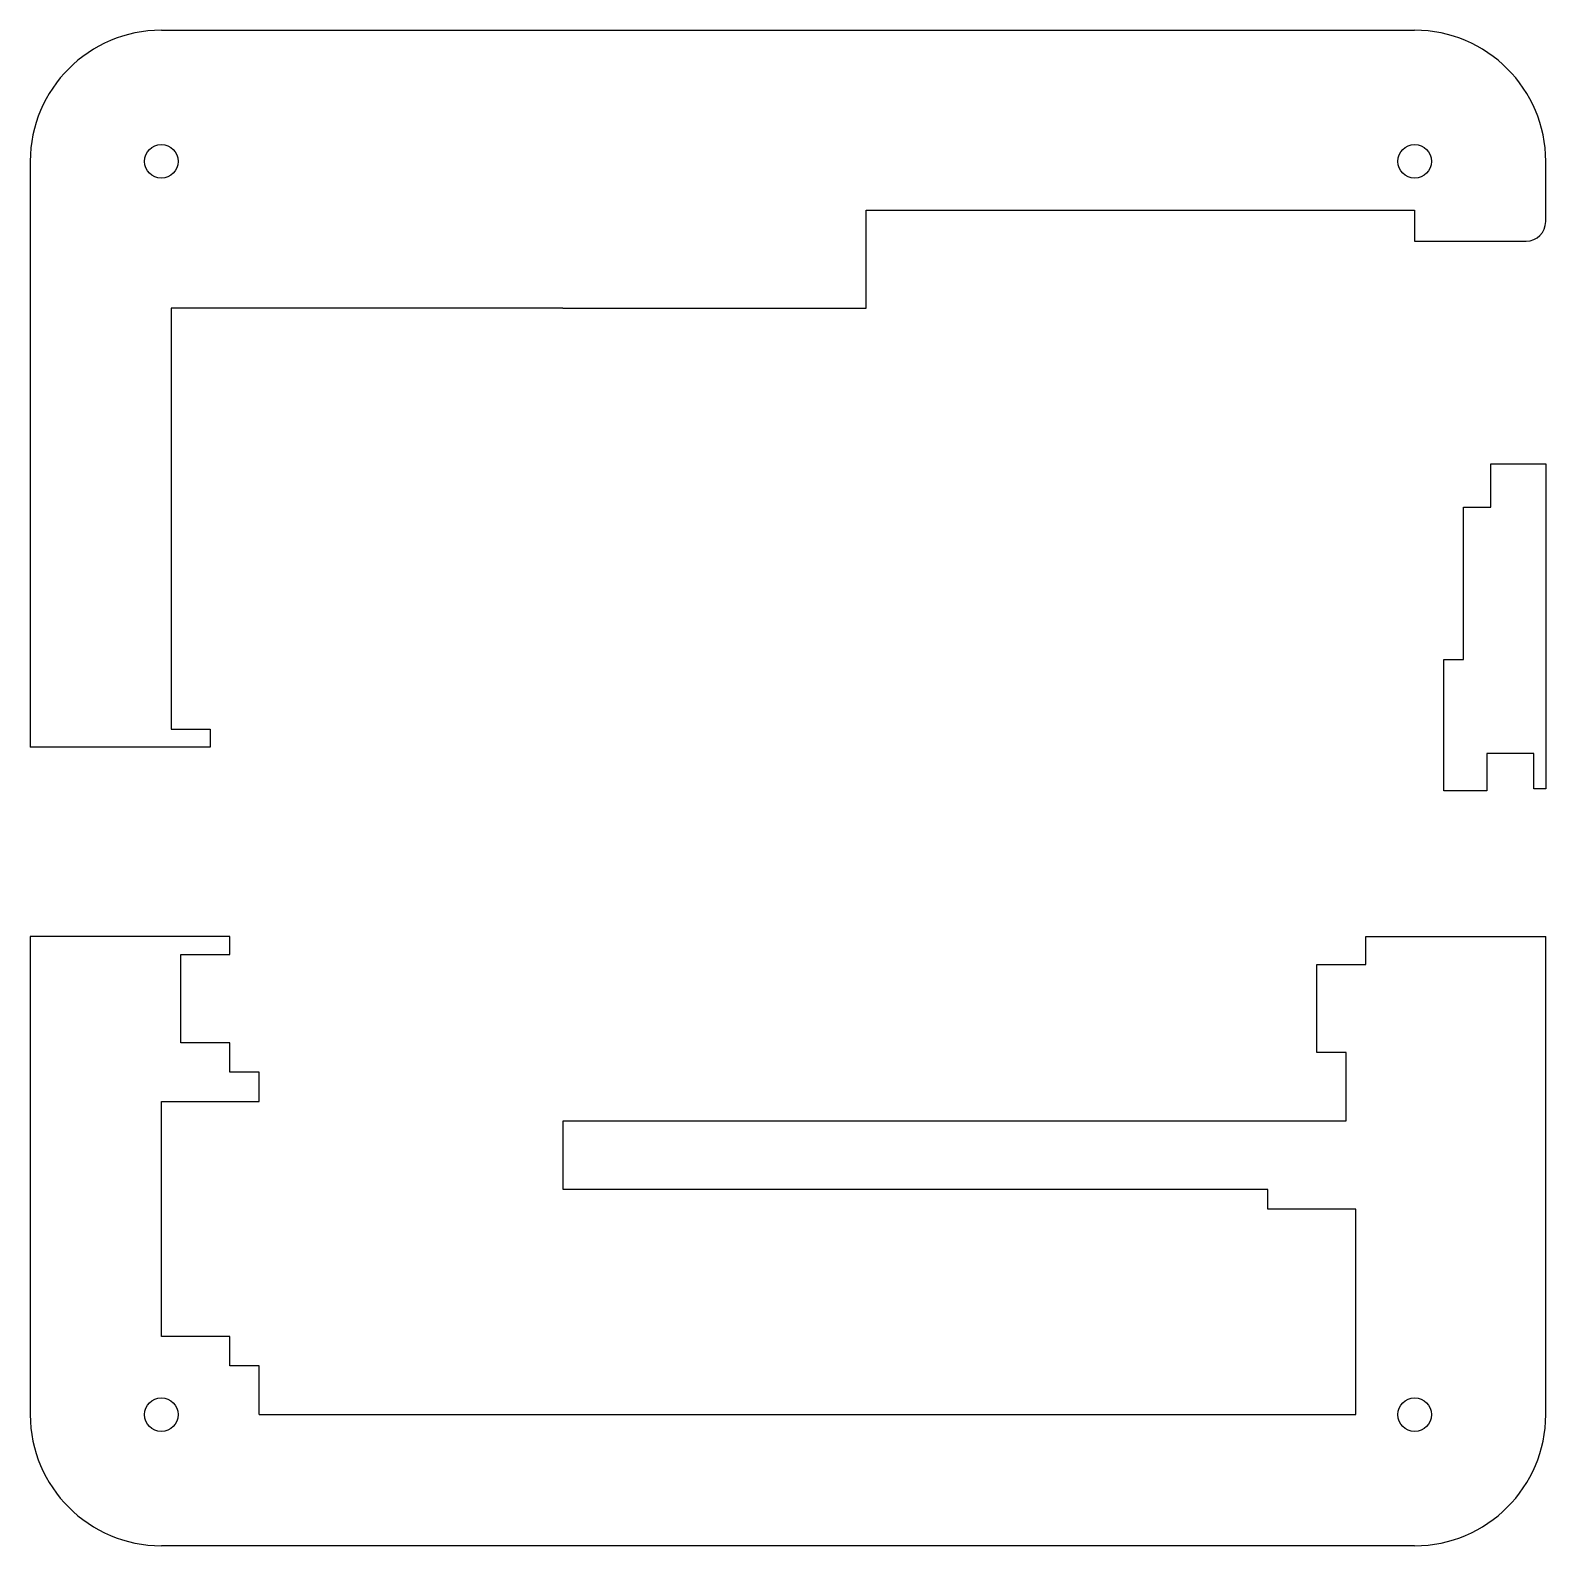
# Model space of a CAD drawing. Header units: inches. Extents: x -3.5 to 94.8, y -6 to 92.3.
import ezdxf

# ---------------------------------------------------------------- set-up
doc = ezdxf.new("R2010")
doc.units = ezdxf.units.IN
doc.header["$MEASUREMENT"] = 0

msp = doc.modelspace()

# ---------------------------------------------------------------- linework, layer by layer
for p, q in [((5, 92.3), (86.3, 92.3)), ((-3.5, 83.8), (-3.5, 45.795)), ((94.8, 79.895), (94.8, 83.8)), ((50.72, 74.275), (50.72, 80.625)), ((50.72, 80.625), (86.28, 80.625)), ((86.28, 80.625), (86.28, 78.625)), ((86.28, 78.625), (93.53, 78.625)), ((22.145, 74.275), (5.635, 74.275)), ((5.635, 74.275), (5.635, 60.94)), ((31.035, 74.275), (22.145, 74.275)), ((31.035, 74.275), (50.72, 74.275)), ((91.248, 61.376), (91.248, 64.17)), ((91.248, 64.17), (94.8, 64.17)), ((94.8, 64.17), (94.8, 43.1)), ((89.47, 51.476), (89.47, 61.376)), ((89.47, 61.376), (91.248, 61.376)), ((5.635, 60.94), (5.635, 46.97)), ((88.2, 42.976), (88.2, 51.476)), ((88.2, 51.476), (89.47, 51.476)), ((5.635, 46.97), (8.175, 46.97)), ((8.175, 46.97), (8.175, 45.795)), ((8.175, 45.795), (-3.5, 45.795)), ((94.038, 45.386), (90.99, 45.386)), ((90.99, 45.386), (90.99, 42.976)), ((94.038, 43.1), (94.038, 45.386)), ((90.99, 42.976), (88.2, 42.976)), ((94.8, 43.1), (94.038, 43.1)), ((-3.5, 33.52), (-3.5, 2.5)), ((9.445, 33.52), (-3.5, 33.52)), ((9.445, 32.345), (9.445, 33.52)), ((83.125, 31.71), (83.125, 33.52)), ((83.125, 33.52), (94.8, 33.52)), ((94.8, 2.5), (94.8, 33.52)), ((6.27, 26.63), (6.27, 32.345)), ((6.27, 32.345), (9.445, 32.345)), ((79.95, 25.995), (79.95, 31.71)), ((79.95, 31.71), (83.125, 31.71)), ((9.445, 26.63), (6.27, 26.63)), ((9.445, 24.725), (9.445, 26.63)), ((81.855, 25.995), (79.95, 25.995)), ((81.855, 21.55), (81.855, 25.995)), ((11.35, 24.725), (9.445, 24.725)), ((11.35, 22.82), (11.35, 24.725)), ((5, 7.58), (5, 22.82)), ((5, 22.82), (11.35, 22.82)), ((31.055, 17.105), (31.055, 21.55)), ((31.055, 21.55), (81.855, 21.55)), ((76.775, 17.105), (31.055, 17.105)), ((76.775, 15.835), (76.775, 17.105)), ((82.49, 15.835), (76.775, 15.835)), ((82.49, 2.5), (82.49, 15.835)), ((9.445, 7.58), (5, 7.58)), ((9.445, 5.675), (9.445, 7.58)), ((11.35, 5.675), (9.445, 5.675)), ((11.35, 2.5), (11.35, 5.675)), ((11.35, 2.5), (82.49, 2.5)), ((86.3, -6), (5, -6))]:
    msp.add_line(p, q)
for centre in [(5, 83.8), (86.3, 83.8), (5, 2.5), (86.3, 2.5)]:
    msp.add_circle(centre, 1.09)
for centre, radius, start, end in [((5, 83.8), 8.5, 90, 180), ((86.3, 83.8), 8.5, 0, 90), ((93.53, 79.895), 1.27, 270, 0), ((5, 2.5), 8.5, 180, 270), ((86.3, 2.5), 8.5, 270, 0)]:
    msp.add_arc(centre, radius, start, end)

doc.saveas('drawing.dxf')
